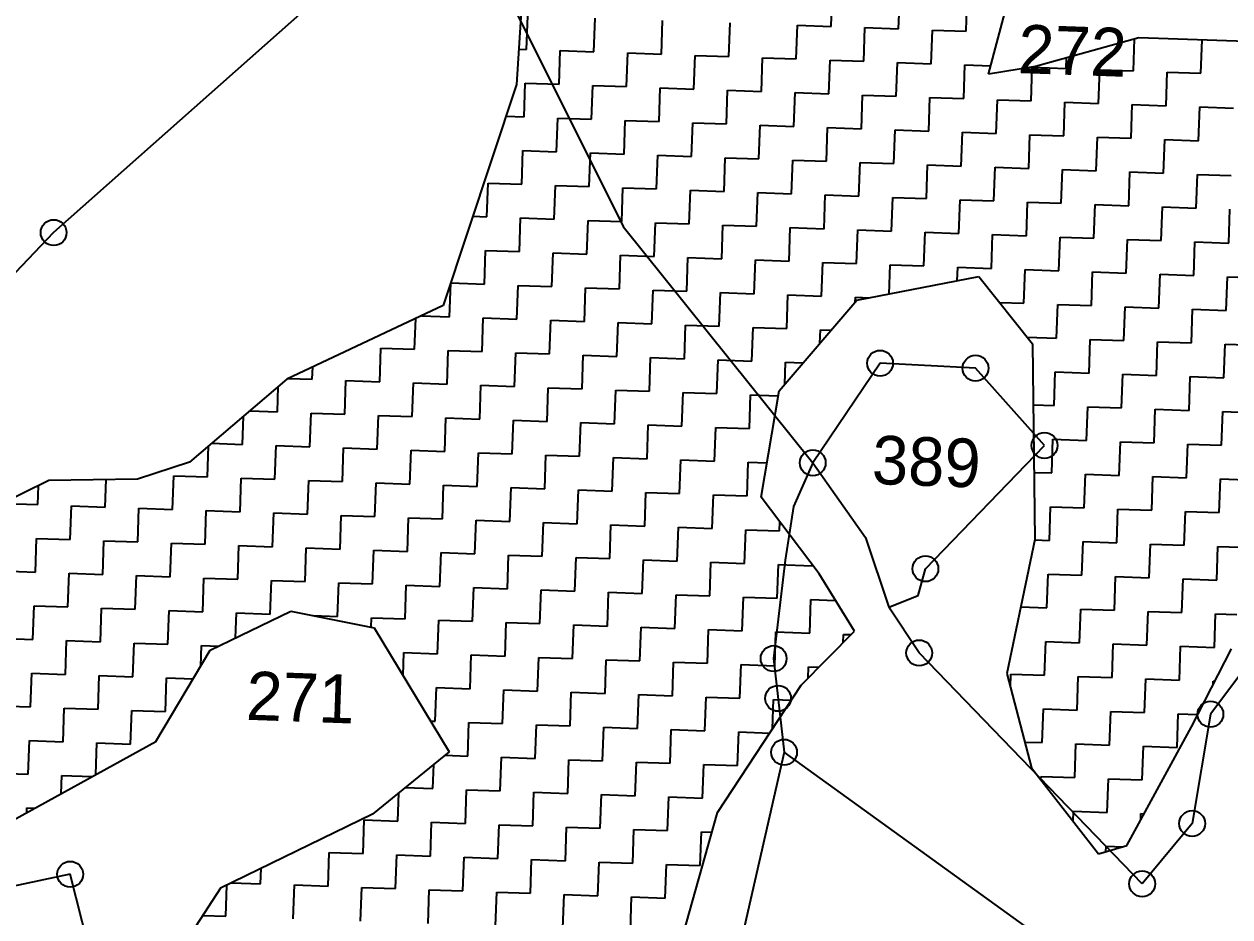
# Model space of a CAD drawing. Header units: metres. Extents: x 287345 to 291891, y 1993918 to 1999987.
# Drawn here: x 288896.2 to 289255.8, y 1998749.5 to 1999015.8 of the extents above; entities that cross this region are included whole.
import ezdxf
from ezdxf.enums import TextEntityAlignment as Align

# ---------------------------------------------------------------- set-up
doc = ezdxf.new("R2010")
doc.units = ezdxf.units.M
doc.header["$MEASUREMENT"] = 0
for name, color, linetype in [('POLY_HATCH', 12, 'Continuous'), ('POLY_PARCEL', 6, 'Continuous'), ('TEXT_PARCEL', 7, 'Continuous'), ('V_BOUND_LINE', 7, 'Continuous')]:
    doc.layers.add(name, color=color, linetype=linetype)
doc.styles.add('TEXT_MAP', font='')
doc.styles.get('TEXT_MAP').set_extended_font_data('Kruti Dev 050')

msp = doc.modelspace()

# ---------------------------------------------------------------- linework, layer by layer
for centre in [(288905.04, 1998953.57), (289151.45, 1998914.61), (289179.92, 1998913.13), (289200.5, 1998890.07), (289131.38, 1998884.92), (289164.97, 1998853.32), (289119.72, 1998826.53), (289163.13, 1998828.2), (289121.04, 1998814.66), (289249.95, 1998809.93), (289122.83, 1998798.58), (289244.52, 1998777.34), (288909.98, 1998762.19), (289229.62, 1998759.33)]:
    msp.add_circle(centre, 3.85)
at = {"layer": 'POLY_HATCH'}
for p, q in [((289045.98, 1999042.13), (289043.02, 1998997.76)), ((289183.76, 1999000.79), (289191.79, 1999031.08)), ((289228.64, 1999011.71), (289197.75, 1999003.08)), ((289260.58, 1999010.58), (289228.64, 1999011.71)), ((289197.75, 1999003.08), (289183.76, 1999000.79)), ((289043.02, 1998997.76), (289021.22, 1998931.83)), ((289144.54, 1998933.39), (289180.94, 1998940.44)), ((289180.94, 1998940.44), (289196.92, 1998920.42)), ((289021.22, 1998931.83), (288974.56, 1998909.86)), ((289121.34, 1998906.42), (289144.54, 1998933.39)), ((289196.92, 1998920.42), (289197.63, 1998862.03)), ((288974.56, 1998909.86), (288945.53, 1998885.08)), ((289116.04, 1998874.65), (289121.34, 1998906.42)), ((288945.53, 1998885.08), (288930.06, 1998880.07)), ((288930.06, 1998880.07), (288903.62, 1998879.62)), ((288903.62, 1998879.62), (288882.4, 1998869.25)), ((289133.31, 1998851.8), (289116.04, 1998874.65)), ((289197.63, 1998862.03), (289189.26, 1998822.03)), ((289143.83, 1998834.75), (289133.31, 1998851.8)), ((288951.75, 1998829.04), (288975.8, 1998840.7)), ((288975.8, 1998840.7), (289000.65, 1998835.65)), ((289000.65, 1998835.65), (289022.98, 1998798.73)), ((289127.96, 1998818.64), (289143.83, 1998834.75)), ((288935.49, 1998801.83), (288951.75, 1998829.04)), ((289244.32, 1998806.19), (289256.26, 1998829.39)), ((289189.26, 1998822.03), (289196.61, 1998793.98)), ((289102.98, 1998780.62), (289127.96, 1998818.64)), ((289224.99, 1998770.74), (289244.32, 1998806.19)), ((288878.77, 1998770.48), (288935.49, 1998801.83)), ((289022.98, 1998798.73), (289000.07, 1998780.09)), ((289196.61, 1998793.98), (289216.56, 1998768.26)), ((289000.07, 1998780.09), (288954.8, 1998758.07)), ((289087.08, 1998724.2), (289102.98, 1998780.62)), ((289216.56, 1998768.26), (289224.99, 1998770.74)), ((288954.8, 1998758.07), (288937.15, 1998730.9))]:
    msp.add_line(p, q, dxfattribs=at)
at = {"layer": 'POLY_HATCH', "linetype": 'Continuous'}
for p, q in [((289136.88, 1999015.08), (289137.24, 1999025.13)), ((289156.99, 1999014.37), (289157.31, 1999023.36)), ((289177.1, 1999013.66), (289177.35, 1999020.81)), ((289046.04, 1999008.23), (289046.39, 1999018.28)), ((289066.14, 1999007.52), (289066.5, 1999017.57)), ((289086.25, 1999006.8), (289086.61, 1999016.86)), ((289106.36, 1999006.09), (289106.72, 1999016.15)), ((289126.47, 1999005.38), (289126.83, 1999015.44)), ((289126.83, 1999015.44), (289136.88, 1999015.08)), ((289146.58, 1999004.67), (289146.94, 1999014.72)), ((289146.94, 1999014.72), (289156.99, 1999014.37)), ((289166.69, 1999003.96), (289167.04, 1999014.01)), ((289167.04, 1999014.01), (289177.1, 1999013.66)), ((289227.02, 1999001.82), (289227.35, 1999011.35)), ((289247.12, 1999001.11), (289247.48, 1999011.05)), ((289043.72, 1999008.31), (289046.04, 1999008.23)), ((289055.73, 1998997.82), (289056.09, 1999007.87)), ((289056.09, 1999007.87), (289066.14, 1999007.52)), ((289075.84, 1998997.11), (289076.2, 1999007.16)), ((289076.2, 1999007.16), (289086.25, 1999006.8)), ((289095.95, 1998996.39), (289096.31, 1999006.45)), ((289096.31, 1999006.45), (289106.36, 1999006.09)), ((289116.06, 1998995.68), (289116.42, 1999005.74)), ((289116.42, 1999005.74), (289126.47, 1999005.38)), ((289136.17, 1998994.97), (289136.53, 1999005.03)), ((289136.53, 1999005.03), (289146.58, 1999004.67)), ((289156.28, 1998994.26), (289156.63, 1999004.31)), ((289156.63, 1999004.31), (289166.69, 1999003.96)), ((289176.39, 1998993.55), (289176.74, 1999003.6)), ((289176.74, 1999003.6), (289184.43, 1999003.33)), ((289196.5, 1998992.84), (289196.85, 1999002.89)), ((289196.85, 1999002.89), (289206.91, 1999002.54)), ((289206.91, 1999002.54), (289207.02, 1999005.67)), ((289216.61, 1998992.12), (289216.96, 1999002.18)), ((289216.96, 1999002.18), (289227.02, 1999001.82)), ((289236.71, 1998991.41), (289237.07, 1999001.47)), ((289237.07, 1999001.47), (289247.12, 1999001.11)), ((289045.32, 1998988.12), (289045.68, 1998998.17)), ((289045.68, 1998998.17), (289055.73, 1998997.82)), ((289065.43, 1998987.41), (289065.79, 1998997.46)), ((289065.79, 1998997.46), (289075.84, 1998997.11)), ((289085.54, 1998986.7), (289085.9, 1998996.75)), ((289085.9, 1998996.75), (289095.95, 1998996.39)), ((289105.65, 1998985.98), (289106.01, 1998996.04)), ((289106.01, 1998996.04), (289116.06, 1998995.68)), ((289125.76, 1998985.27), (289126.12, 1998995.33)), ((289126.12, 1998995.33), (289136.17, 1998994.97)), ((289145.87, 1998984.56), (289146.22, 1998994.62)), ((289146.22, 1998994.62), (289156.28, 1998994.26)), ((289165.98, 1998983.85), (289166.33, 1998993.9)), ((289166.33, 1998993.9), (289176.39, 1998993.55)), ((289186.09, 1998983.14), (289186.44, 1998993.19)), ((289186.44, 1998993.19), (289196.5, 1998992.84)), ((289206.2, 1998982.43), (289206.55, 1998992.48)), ((289206.55, 1998992.48), (289216.61, 1998992.12)), ((289226.3, 1998981.71), (289226.66, 1998991.77)), ((289226.66, 1998991.77), (289236.71, 1998991.41)), ((289039.89, 1998988.31), (289045.32, 1998988.12)), ((289246.41, 1998981), (289246.77, 1998991.06)), ((289246.77, 1998991.06), (289256.82, 1998990.7)), ((289055.02, 1998977.71), (289055.38, 1998987.76)), ((289055.38, 1998987.76), (289065.43, 1998987.41)), ((289075.13, 1998977), (289075.49, 1998987.05)), ((289075.49, 1998987.05), (289085.54, 1998986.7)), ((289095.24, 1998976.29), (289095.6, 1998986.34)), ((289095.6, 1998986.34), (289105.65, 1998985.98)), ((289115.35, 1998975.57), (289115.7, 1998985.63)), ((289115.7, 1998985.63), (289125.76, 1998985.27)), ((289135.46, 1998974.86), (289135.81, 1998984.92)), ((289135.81, 1998984.92), (289145.87, 1998984.56)), ((289155.57, 1998974.15), (289155.92, 1998984.21)), ((289155.92, 1998984.21), (289165.98, 1998983.85)), ((289175.68, 1998973.44), (289176.03, 1998983.49)), ((289176.03, 1998983.49), (289186.09, 1998983.14)), ((289195.79, 1998972.73), (289196.14, 1998982.78)), ((289196.14, 1998982.78), (289206.2, 1998982.43)), ((289215.89, 1998972.02), (289216.25, 1998982.07)), ((289216.25, 1998982.07), (289226.3, 1998981.71)), ((289236, 1998971.3), (289236.36, 1998981.36)), ((289236.36, 1998981.36), (289246.41, 1998981)), ((289044.61, 1998968.01), (289044.97, 1998978.06)), ((289044.97, 1998978.06), (289055.02, 1998977.71)), ((289064.72, 1998967.3), (289065.08, 1998977.35)), ((289065.08, 1998977.35), (289075.13, 1998977)), ((289084.83, 1998966.59), (289085.19, 1998976.64)), ((289085.19, 1998976.64), (289095.24, 1998976.29)), ((289104.94, 1998965.87), (289105.29, 1998975.93)), ((289105.29, 1998975.93), (289115.35, 1998975.57)), ((289125.05, 1998965.16), (289125.4, 1998975.22)), ((289125.4, 1998975.22), (289135.46, 1998974.86)), ((289145.16, 1998964.45), (289145.51, 1998974.51)), ((289145.51, 1998974.51), (289155.57, 1998974.15)), ((289165.27, 1998963.74), (289165.62, 1998973.79)), ((289165.62, 1998973.79), (289175.68, 1998973.44)), ((289185.37, 1998963.03), (289185.73, 1998973.08)), ((289185.73, 1998973.08), (289195.79, 1998972.73)), ((289205.48, 1998962.32), (289205.84, 1998972.37)), ((289205.84, 1998972.37), (289215.89, 1998972.02)), ((289225.59, 1998961.61), (289225.95, 1998971.66)), ((289225.95, 1998971.66), (289236, 1998971.3)), ((289245.7, 1998960.89), (289246.06, 1998970.95)), ((289246.06, 1998970.95), (289256.11, 1998970.59)), ((289034.2, 1998958.31), (289034.56, 1998968.37)), ((289034.56, 1998968.37), (289044.61, 1998968.01)), ((289054.31, 1998957.6), (289054.67, 1998967.65)), ((289054.67, 1998967.65), (289064.72, 1998967.3)), ((289074.42, 1998956.89), (289074.78, 1998966.94)), ((289074.78, 1998966.94), (289084.83, 1998966.59)), ((289094.53, 1998956.18), (289094.88, 1998966.23)), ((289094.88, 1998966.23), (289104.94, 1998965.87)), ((289114.64, 1998955.46), (289114.99, 1998965.52)), ((289114.99, 1998965.52), (289125.05, 1998965.16)), ((289134.75, 1998954.75), (289135.1, 1998964.81)), ((289135.1, 1998964.81), (289145.16, 1998964.45)), ((289154.86, 1998954.04), (289155.21, 1998964.1)), ((289155.21, 1998964.1), (289165.27, 1998963.74)), ((289174.96, 1998953.33), (289175.32, 1998963.38)), ((289175.32, 1998963.38), (289185.37, 1998963.03)), ((289195.07, 1998952.62), (289195.43, 1998962.67)), ((289195.43, 1998962.67), (289205.48, 1998962.32)), ((289215.18, 1998951.91), (289215.54, 1998961.96)), ((289215.54, 1998961.96), (289225.59, 1998961.61)), ((289235.29, 1998951.2), (289235.65, 1998961.25)), ((289235.65, 1998961.25), (289245.7, 1998960.89)), ((289255.4, 1998950.48), (289255.76, 1998960.54)), ((289030.02, 1998958.46), (289034.2, 1998958.31)), ((289043.9, 1998947.9), (289044.26, 1998957.96)), ((289044.26, 1998957.96), (289054.31, 1998957.6)), ((289064.01, 1998947.19), (289064.37, 1998957.24)), ((289064.37, 1998957.24), (289074.42, 1998956.89)), ((289084.12, 1998946.48), (289084.47, 1998956.53)), ((289084.47, 1998956.53), (289094.53, 1998956.18)), ((289104.23, 1998945.77), (289104.58, 1998955.82)), ((289104.58, 1998955.82), (289114.64, 1998955.46)), ((289124.34, 1998945.05), (289124.69, 1998955.11)), ((289124.69, 1998955.11), (289134.75, 1998954.75)), ((289144.45, 1998944.34), (289144.8, 1998954.4)), ((289144.8, 1998954.4), (289154.86, 1998954.04)), ((289164.55, 1998943.63), (289164.91, 1998953.69)), ((289164.91, 1998953.69), (289174.96, 1998953.33)), ((289184.66, 1998942.92), (289185.02, 1998952.97)), ((289185.02, 1998952.97), (289195.07, 1998952.62)), ((289204.77, 1998942.21), (289205.13, 1998952.26)), ((289205.13, 1998952.26), (289215.18, 1998951.91)), ((289224.88, 1998941.5), (289225.24, 1998951.55)), ((289225.24, 1998951.55), (289235.29, 1998951.2)), ((289244.99, 1998940.78), (289245.35, 1998950.84)), ((289245.35, 1998950.84), (289255.4, 1998950.48)), ((289033.49, 1998938.2), (289033.85, 1998948.26)), ((289033.85, 1998948.26), (289043.9, 1998947.9)), ((289053.6, 1998937.49), (289053.95, 1998947.54)), ((289053.95, 1998947.54), (289064.01, 1998947.19)), ((289073.71, 1998936.78), (289074.06, 1998946.83)), ((289074.06, 1998946.83), (289084.12, 1998946.48)), ((289093.82, 1998936.07), (289094.17, 1998946.12)), ((289094.17, 1998946.12), (289104.23, 1998945.77)), ((289113.93, 1998935.36), (289114.28, 1998945.41)), ((289114.28, 1998945.41), (289124.34, 1998945.05)), ((289134.03, 1998934.64), (289134.39, 1998944.7)), ((289134.39, 1998944.7), (289144.45, 1998944.34)), ((289154.19, 1998935.26), (289154.5, 1998943.99)), ((289154.5, 1998943.99), (289164.55, 1998943.63)), ((289174.46, 1998939.19), (289174.61, 1998943.28)), ((289174.61, 1998943.28), (289184.66, 1998942.92)), ((289194.36, 1998932.51), (289194.72, 1998942.56)), ((289194.72, 1998942.56), (289204.77, 1998942.21)), ((289214.47, 1998931.8), (289214.83, 1998941.85)), ((289214.83, 1998941.85), (289224.88, 1998941.5)), ((289234.58, 1998931.09), (289234.94, 1998941.14)), ((289234.94, 1998941.14), (289244.99, 1998940.78)), ((289023.08, 1998928.5), (289023.44, 1998938.54)), ((289023.44, 1998938.56), (289033.49, 1998938.2)), ((289043.19, 1998927.79), (289043.54, 1998937.85)), ((289043.54, 1998937.85), (289053.6, 1998937.49)), ((289254.69, 1998930.37), (289255.04, 1998940.43)), ((289255.04, 1998940.43), (289265.1, 1998940.07)), ((289063.3, 1998927.08), (289063.65, 1998937.13)), ((289063.65, 1998937.13), (289073.71, 1998936.78)), ((289083.41, 1998926.37), (289083.76, 1998936.42)), ((289083.76, 1998936.42), (289093.82, 1998936.07)), ((289103.52, 1998925.66), (289103.87, 1998935.71)), ((289103.87, 1998935.71), (289113.93, 1998935.36)), ((289123.62, 1998924.95), (289123.98, 1998935)), ((289123.98, 1998935), (289134.03, 1998934.64)), ((289144.04, 1998932.81), (289144.09, 1998934.29)), ((289144.09, 1998934.29), (289148.39, 1998934.14)), ((289187.06, 1998932.77), (289194.36, 1998932.51)), ((289204.06, 1998922.1), (289204.42, 1998932.15)), ((289204.42, 1998932.15), (289214.47, 1998931.8)), ((289224.17, 1998921.39), (289224.53, 1998931.44)), ((289224.53, 1998931.44), (289234.58, 1998931.09)), ((289244.28, 1998920.68), (289244.63, 1998930.73)), ((289244.63, 1998930.73), (289254.69, 1998930.37)), ((289012.67, 1998918.8), (289012.99, 1998927.96)), ((289014.77, 1998928.8), (289023.08, 1998928.5)), ((289032.78, 1998918.09), (289033.13, 1998928.15)), ((289033.13, 1998928.15), (289043.19, 1998927.79)), ((289052.89, 1998917.38), (289053.24, 1998927.44)), ((289053.24, 1998927.44), (289063.3, 1998927.08)), ((289073, 1998916.67), (289073.35, 1998926.72)), ((289073.35, 1998926.72), (289083.41, 1998926.37)), ((289093.11, 1998915.96), (289093.46, 1998926.01)), ((289093.46, 1998926.01), (289103.52, 1998925.66)), ((289113.21, 1998915.25), (289113.57, 1998925.3)), ((289113.57, 1998925.3), (289123.62, 1998924.95)), ((289133.54, 1998920.6), (289133.68, 1998924.59)), ((289133.68, 1998924.59), (289136.87, 1998924.48)), ((289195.33, 1998922.41), (289204.06, 1998922.1)), ((289213.76, 1998911.69), (289214.12, 1998921.74)), ((289214.12, 1998921.74), (289224.17, 1998921.39)), ((289233.87, 1998910.98), (289234.22, 1998921.03)), ((289234.22, 1998921.03), (289244.28, 1998920.68)), ((289253.98, 1998910.27), (289254.33, 1998920.32)), ((289254.33, 1998920.32), (289264.39, 1998919.96)), ((289002.26, 1998909.11), (289002.62, 1998919.16)), ((289002.62, 1998919.16), (289012.67, 1998918.8)), ((289022.37, 1998908.39), (289022.72, 1998918.45)), ((289022.72, 1998918.45), (289032.78, 1998918.09)), ((289042.48, 1998907.68), (289042.83, 1998917.74)), ((289042.83, 1998917.74), (289052.89, 1998917.38)), ((289062.59, 1998906.97), (289062.94, 1998917.03)), ((289062.94, 1998917.03), (289073, 1998916.67)), ((289082.7, 1998906.26), (289083.05, 1998916.31)), ((289083.05, 1998916.31), (289093.11, 1998915.96)), ((288982.15, 1998909.82), (288982.28, 1998913.5)), ((289102.8, 1998905.55), (289103.16, 1998915.6)), ((289103.16, 1998915.6), (289113.21, 1998915.25)), ((289123.04, 1998908.4), (289123.27, 1998914.89)), ((289123.27, 1998914.89), (289128.47, 1998914.71)), ((288975, 1998910.07), (288982.15, 1998909.82)), ((288991.85, 1998899.41), (288992.2, 1998909.46)), ((288992.2, 1998909.46), (289002.26, 1998909.11)), ((289203.35, 1998901.99), (289203.7, 1998912.04)), ((289203.7, 1998912.04), (289213.76, 1998911.69)), ((289223.46, 1998901.28), (289223.81, 1998911.33)), ((289223.81, 1998911.33), (289233.87, 1998910.98)), ((289243.57, 1998900.57), (289243.92, 1998910.62)), ((289243.92, 1998910.62), (289253.98, 1998910.27)), ((288971.74, 1998900.12), (288972.01, 1998907.69)), ((289011.96, 1998898.7), (289012.31, 1998908.75)), ((289012.31, 1998908.75), (289022.37, 1998908.39)), ((289032.07, 1998897.98), (289032.42, 1998908.04)), ((289032.42, 1998908.04), (289042.48, 1998907.68)), ((289052.18, 1998897.27), (289052.53, 1998907.33)), ((289052.53, 1998907.33), (289062.59, 1998906.97)), ((289072.28, 1998896.56), (289072.64, 1998906.62)), ((289072.64, 1998906.62), (289082.7, 1998906.26)), ((289092.39, 1998895.85), (289092.75, 1998905.9)), ((289092.75, 1998905.9), (289102.8, 1998905.55)), ((289112.5, 1998895.14), (289112.86, 1998905.19)), ((289112.86, 1998905.19), (289121.08, 1998904.9)), ((289197.14, 1998902.21), (289203.35, 1998901.99)), ((289213.05, 1998891.58), (289213.4, 1998901.63)), ((289213.4, 1998901.63), (289223.46, 1998901.28)), ((288961.33, 1998890.42), (288961.63, 1998898.82)), ((288963.49, 1998900.41), (288971.74, 1998900.12)), ((288981.44, 1998889.71), (288981.79, 1998899.76)), ((288981.79, 1998899.76), (288991.85, 1998899.41)), ((289001.55, 1998889), (289001.9, 1998899.05)), ((289001.9, 1998899.05), (289011.96, 1998898.7)), ((289021.66, 1998888.29), (289022.01, 1998898.34)), ((289022.01, 1998898.34), (289032.07, 1998897.98)), ((289233.16, 1998890.87), (289233.51, 1998900.92)), ((289233.51, 1998900.92), (289243.57, 1998900.57)), ((289253.27, 1998890.16), (289253.62, 1998900.21)), ((289253.62, 1998900.21), (289263.68, 1998899.86)), ((289041.77, 1998887.57), (289042.12, 1998897.63)), ((289042.12, 1998897.63), (289052.18, 1998897.27)), ((289061.87, 1998886.86), (289062.23, 1998896.92)), ((289062.23, 1998896.92), (289072.28, 1998896.56)), ((289081.98, 1998886.15), (289082.34, 1998896.21)), ((289082.34, 1998896.21), (289092.39, 1998895.85)), ((289102.09, 1998885.44), (289102.45, 1998895.49)), ((289102.45, 1998895.49), (289112.5, 1998895.14)), ((289202.64, 1998881.88), (289202.99, 1998891.94)), ((289202.99, 1998891.94), (289213.05, 1998891.58)), ((289222.75, 1998881.17), (289223.1, 1998891.22)), ((289223.1, 1998891.22), (289233.16, 1998890.87)), ((288950.92, 1998880.72), (288951.25, 1998889.96)), ((288952.16, 1998890.74), (288961.33, 1998890.42)), ((288971.03, 1998880.01), (288971.38, 1998890.06)), ((288971.38, 1998890.06), (288981.44, 1998889.71)), ((288991.14, 1998879.3), (288991.49, 1998889.35)), ((288991.49, 1998889.35), (289001.55, 1998889)), ((289011.25, 1998878.59), (289011.6, 1998888.64)), ((289011.6, 1998888.64), (289021.66, 1998888.29)), ((289031.36, 1998877.88), (289031.71, 1998887.93)), ((289031.71, 1998887.93), (289041.77, 1998887.57)), ((289051.46, 1998877.16), (289051.82, 1998887.22)), ((289051.82, 1998887.22), (289061.87, 1998886.86)), ((289242.86, 1998880.46), (289243.21, 1998890.51)), ((289243.21, 1998890.51), (289253.27, 1998890.16)), ((289071.57, 1998876.45), (289071.93, 1998886.51)), ((289071.93, 1998886.51), (289081.98, 1998886.15)), ((289091.68, 1998875.74), (289092.04, 1998885.79)), ((289092.04, 1998885.79), (289102.09, 1998885.44)), ((289111.79, 1998875.03), (289112.15, 1998885.08)), ((289112.15, 1998885.08), (289117.75, 1998884.89)), ((288940.51, 1998871.02), (288940.86, 1998881.08)), ((288940.86, 1998881.08), (288950.92, 1998880.72)), ((288960.62, 1998870.31), (288960.97, 1998880.37)), ((288960.97, 1998880.37), (288971.03, 1998880.01)), ((289197.39, 1998882.07), (289202.64, 1998881.88)), ((289212.34, 1998871.47), (289212.69, 1998881.53)), ((289212.69, 1998881.53), (289222.75, 1998881.17)), ((289232.45, 1998870.76), (289232.8, 1998880.81)), ((289232.8, 1998880.81), (289242.86, 1998880.46)), ((289252.55, 1998870.05), (289252.91, 1998880.1)), ((289252.91, 1998880.1), (289262.96, 1998879.75)), ((288900.29, 1998872.45), (288900.49, 1998878.09)), ((288920.4, 1998871.73), (288920.69, 1998879.91)), ((288980.73, 1998869.6), (288981.08, 1998879.65)), ((288981.08, 1998879.65), (288991.14, 1998879.3)), ((289000.84, 1998868.89), (289001.19, 1998878.94)), ((289001.19, 1998878.94), (289011.25, 1998878.59)), ((289020.95, 1998868.18), (289021.3, 1998878.23)), ((289021.3, 1998878.23), (289031.36, 1998877.88)), ((289041.05, 1998867.46), (289041.41, 1998877.52)), ((289041.41, 1998877.52), (289051.46, 1998877.16)), ((289061.16, 1998866.75), (289061.52, 1998876.81)), ((289061.52, 1998876.81), (289071.57, 1998876.45)), ((289081.27, 1998866.04), (289081.63, 1998876.1)), ((289081.63, 1998876.1), (289091.68, 1998875.74)), ((289101.38, 1998865.33), (289101.74, 1998875.38)), ((289101.74, 1998875.38), (289111.79, 1998875.03)), ((288890.24, 1998872.8), (288900.29, 1998872.45)), ((288909.99, 1998862.04), (288910.35, 1998872.09)), ((288910.35, 1998872.09), (288920.4, 1998871.73)), ((288930.1, 1998861.32), (288930.45, 1998871.38)), ((288930.45, 1998871.38), (288940.51, 1998871.02)), ((288950.21, 1998860.61), (288950.56, 1998870.67)), ((288950.56, 1998870.67), (288960.62, 1998870.31)), ((288970.32, 1998859.9), (288970.67, 1998869.96)), ((288970.67, 1998869.96), (288980.73, 1998869.6)), ((288990.43, 1998859.19), (288990.78, 1998869.24)), ((288990.78, 1998869.24), (289000.84, 1998868.89)), ((289201.93, 1998861.77), (289202.28, 1998871.83)), ((289202.28, 1998871.83), (289212.34, 1998871.47)), ((289222.03, 1998861.06), (289222.39, 1998871.12)), ((289222.39, 1998871.12), (289232.45, 1998870.76)), ((289242.14, 1998860.35), (289242.5, 1998870.4)), ((289242.5, 1998870.4), (289252.55, 1998870.05)), ((289010.53, 1998858.48), (289010.89, 1998868.53)), ((289010.89, 1998868.53), (289020.95, 1998868.18)), ((289030.64, 1998857.77), (289031, 1998867.82)), ((289031, 1998867.82), (289041.05, 1998867.46)), ((289050.75, 1998857.05), (289051.11, 1998867.11)), ((289051.11, 1998867.11), (289061.16, 1998866.75)), ((289070.86, 1998856.34), (289071.22, 1998866.4)), ((289071.22, 1998866.4), (289081.27, 1998866.04)), ((289090.97, 1998855.63), (289091.33, 1998865.69)), ((289091.33, 1998865.69), (289101.38, 1998865.33)), ((289121.49, 1998864.62), (289121.59, 1998867.31)), ((288899.58, 1998852.34), (288899.94, 1998862.39)), ((288899.94, 1998862.39), (288909.99, 1998862.04)), ((289111.08, 1998854.92), (289111.44, 1998864.97)), ((289111.44, 1998864.97), (289121.49, 1998864.62)), ((288919.69, 1998851.63), (288920.04, 1998861.68)), ((288920.04, 1998861.68), (288930.1, 1998861.32)), ((288939.8, 1998850.91), (288940.15, 1998860.97)), ((288940.15, 1998860.97), (288950.21, 1998860.61)), ((288959.91, 1998850.2), (288960.26, 1998860.26)), ((288960.26, 1998860.26), (288970.32, 1998859.9)), ((288980.02, 1998849.49), (288980.37, 1998859.55)), ((288980.37, 1998859.55), (288990.43, 1998859.19)), ((289000.12, 1998848.78), (289000.48, 1998858.83)), ((289000.48, 1998858.83), (289010.53, 1998858.48)), ((289197.61, 1998861.92), (289201.93, 1998861.77)), ((289211.62, 1998851.36), (289211.98, 1998861.42)), ((289211.98, 1998861.42), (289222.03, 1998861.06)), ((289231.73, 1998850.65), (289232.09, 1998860.7)), ((289232.09, 1998860.7), (289242.14, 1998860.35)), ((289251.84, 1998849.94), (289252.2, 1998859.99)), ((289252.2, 1998859.99), (289262.25, 1998859.64)), ((289020.23, 1998848.07), (289020.59, 1998858.12)), ((289020.59, 1998858.12), (289030.64, 1998857.77)), ((289040.34, 1998847.36), (289040.7, 1998857.41)), ((289040.7, 1998857.41), (289050.75, 1998857.05)), ((289060.45, 1998846.64), (289060.81, 1998856.7)), ((289060.81, 1998856.7), (289070.86, 1998856.34)), ((289080.56, 1998845.93), (289080.92, 1998855.99)), ((289080.92, 1998855.99), (289090.97, 1998855.63)), ((289100.67, 1998845.22), (289101.03, 1998855.28)), ((289101.03, 1998855.28), (289111.08, 1998854.92)), ((288889.53, 1998852.69), (288899.58, 1998852.34)), ((288909.28, 1998841.93), (288909.63, 1998851.98)), ((288909.63, 1998851.98), (288919.69, 1998851.63)), ((288929.39, 1998841.22), (288929.74, 1998851.27)), ((288929.74, 1998851.27), (288939.8, 1998850.91)), ((289120.78, 1998844.51), (289121.13, 1998854.56)), ((289121.13, 1998854.56), (289131.19, 1998854.21)), ((289131.19, 1998854.21), (289131.2, 1998854.59)), ((289201.21, 1998841.66), (289201.57, 1998851.72)), ((289201.57, 1998851.72), (289211.62, 1998851.36)), ((288949.5, 1998840.5), (288949.85, 1998850.56)), ((288949.85, 1998850.56), (288959.91, 1998850.2)), ((288969.61, 1998839.79), (288969.96, 1998849.85)), ((288969.96, 1998849.85), (288980.02, 1998849.49)), ((288989.71, 1998839.08), (288990.07, 1998849.13)), ((288990.07, 1998849.13), (289000.12, 1998848.78)), ((289009.82, 1998838.37), (289010.18, 1998848.42)), ((289010.18, 1998848.42), (289020.23, 1998848.07)), ((289029.93, 1998837.66), (289030.29, 1998847.71)), ((289030.29, 1998847.71), (289040.34, 1998847.36)), ((289221.32, 1998840.95), (289221.68, 1998851.01)), ((289221.68, 1998851.01), (289231.73, 1998850.65)), ((289241.43, 1998840.24), (289241.79, 1998850.29)), ((289241.79, 1998850.29), (289251.84, 1998849.94)), ((289050.04, 1998836.95), (289050.4, 1998847)), ((289050.4, 1998847), (289060.45, 1998846.64)), ((289070.15, 1998836.23), (289070.51, 1998846.29)), ((289070.51, 1998846.29), (289080.56, 1998845.93)), ((289090.26, 1998835.52), (289090.61, 1998845.58)), ((289090.61, 1998845.58), (289100.67, 1998845.22)), ((289110.37, 1998834.81), (289110.72, 1998844.87)), ((289110.72, 1998844.87), (289120.78, 1998844.51)), ((289130.48, 1998834.1), (289130.83, 1998844.15)), ((289130.83, 1998844.15), (289138.19, 1998843.89)), ((288898.87, 1998832.23), (288899.22, 1998842.28)), ((288899.22, 1998842.28), (288909.28, 1998841.93)), ((288918.98, 1998831.52), (288919.33, 1998841.57)), ((288919.33, 1998841.57), (288929.39, 1998841.22)), ((288939.09, 1998830.8), (288939.44, 1998840.86)), ((288939.44, 1998840.86), (288949.5, 1998840.5)), ((289193.43, 1998841.94), (289201.21, 1998841.66)), ((289210.91, 1998831.25), (289211.27, 1998841.31)), ((289211.27, 1998841.31), (289221.32, 1998840.95)), ((289231.02, 1998830.54), (289231.38, 1998840.6)), ((289231.38, 1998840.6), (289241.43, 1998840.24)), ((288959.29, 1998832.7), (288959.55, 1998840.15)), ((288959.55, 1998840.15), (288969.61, 1998839.79)), ((288982.52, 1998839.33), (288989.71, 1998839.08)), ((288999.67, 1998835.85), (288999.77, 1998838.72)), ((288999.77, 1998838.72), (289009.82, 1998838.37)), ((289019.52, 1998827.96), (289019.88, 1998838.01)), ((289019.88, 1998838.01), (289029.93, 1998837.66)), ((289039.63, 1998827.25), (289039.99, 1998837.3)), ((289039.99, 1998837.3), (289050.04, 1998836.95)), ((289251.13, 1998829.83), (289251.49, 1998839.88)), ((289251.49, 1998839.88), (289257.78, 1998839.66)), ((289059.74, 1998826.54), (289060.1, 1998836.59)), ((289060.1, 1998836.59), (289070.15, 1998836.23)), ((289079.85, 1998825.82), (289080.2, 1998835.88)), ((289080.2, 1998835.88), (289090.26, 1998835.52)), ((289099.96, 1998825.11), (289100.31, 1998835.17)), ((289100.31, 1998835.17), (289110.37, 1998834.81)), ((289120.07, 1998824.4), (289120.42, 1998834.46)), ((289120.42, 1998834.46), (289130.48, 1998834.1)), ((289140.45, 1998831.32), (289140.53, 1998833.74)), ((289140.53, 1998833.74), (289142.76, 1998833.66)), ((288888.81, 1998832.58), (288898.87, 1998832.23)), ((288908.57, 1998821.82), (288908.92, 1998831.87)), ((288908.92, 1998831.87), (288918.98, 1998831.52)), ((288928.68, 1998821.11), (288929.03, 1998831.16)), ((288929.03, 1998831.16), (288939.09, 1998830.8)), ((288948.92, 1998824.31), (288949.14, 1998830.45)), ((288949.14, 1998830.45), (288954.27, 1998830.27)), ((289200.5, 1998821.55), (289200.86, 1998831.61)), ((289200.86, 1998831.61), (289210.91, 1998831.25)), ((289220.61, 1998820.84), (289220.97, 1998830.9)), ((289220.97, 1998830.9), (289231.02, 1998830.54)), ((289240.72, 1998820.13), (289241.08, 1998830.19)), ((289241.08, 1998830.19), (289251.13, 1998829.83)), ((289009.23, 1998821.47), (289009.47, 1998828.31)), ((289009.47, 1998828.31), (289019.52, 1998827.96)), ((289029.22, 1998817.55), (289029.58, 1998827.6)), ((289029.58, 1998827.6), (289039.63, 1998827.25)), ((289049.33, 1998816.84), (289049.69, 1998826.89)), ((289049.69, 1998826.89), (289059.74, 1998826.54)), ((289069.44, 1998816.12), (289069.79, 1998826.18)), ((289069.79, 1998826.18), (289079.85, 1998825.82)), ((289089.55, 1998815.41), (289089.9, 1998825.47)), ((289089.9, 1998825.47), (289099.96, 1998825.11)), ((289109.66, 1998814.7), (289110.01, 1998824.76)), ((289110.01, 1998824.76), (289120.07, 1998824.4)), ((289130, 1998820.71), (289130.12, 1998824.04)), ((289130.12, 1998824.04), (289133.18, 1998823.94)), ((288898.16, 1998812.12), (288898.51, 1998822.17)), ((288898.51, 1998822.17), (288908.57, 1998821.82)), ((288918.27, 1998811.41), (288918.62, 1998821.46)), ((288918.62, 1998821.46), (288928.68, 1998821.11)), ((288938.37, 1998810.7), (288938.73, 1998820.75)), ((288938.73, 1998820.75), (288946.63, 1998820.47)), ((289190.31, 1998818.03), (289190.45, 1998821.91)), ((289190.45, 1998821.91), (289200.5, 1998821.55)), ((289210.2, 1998811.14), (289210.56, 1998821.2)), ((289210.56, 1998821.2), (289220.61, 1998820.84)), ((289230.31, 1998810.43), (289230.67, 1998820.49)), ((289230.67, 1998820.49), (289240.72, 1998820.13)), ((289250.74, 1998818.65), (289250.78, 1998819.78)), ((289250.78, 1998819.78), (289251.31, 1998819.76)), ((289018.81, 1998807.85), (289019.17, 1998817.9)), ((289019.17, 1998817.9), (289029.22, 1998817.55)), ((289038.92, 1998807.14), (289039.28, 1998817.19)), ((289039.28, 1998817.19), (289049.33, 1998816.84)), ((289059.03, 1998806.43), (289059.38, 1998816.48)), ((289059.38, 1998816.48), (289069.44, 1998816.12)), ((289079.14, 1998805.71), (289079.49, 1998815.77)), ((289079.49, 1998815.77), (289089.55, 1998815.41)), ((288888.1, 1998812.47), (288898.16, 1998812.12)), ((288907.86, 1998801.71), (288908.21, 1998811.76)), ((288908.21, 1998811.76), (288918.27, 1998811.41)), ((289099.25, 1998805), (289099.6, 1998815.06)), ((289099.6, 1998815.06), (289109.66, 1998814.7)), ((289119.4, 1998805.61), (289119.71, 1998814.35)), ((289119.71, 1998814.35), (289125.02, 1998814.16)), ((288927.96, 1998801), (288928.32, 1998811.05)), ((288928.32, 1998811.05), (288938.37, 1998810.7)), ((289199.79, 1998801.45), (289200.15, 1998811.5)), ((289200.15, 1998811.5), (289210.2, 1998811.14)), ((289219.9, 1998800.73), (289220.26, 1998810.79)), ((289220.26, 1998810.79), (289230.31, 1998810.43)), ((289240.01, 1998800.02), (289240.36, 1998810.08)), ((289240.36, 1998810.08), (289246.22, 1998809.87)), ((289017.43, 1998807.9), (289018.81, 1998807.85)), ((289028.51, 1998797.44), (289028.86, 1998807.49)), ((289028.86, 1998807.49), (289038.92, 1998807.14)), ((289048.62, 1998796.73), (289048.97, 1998806.78)), ((289048.97, 1998806.78), (289059.03, 1998806.43)), ((289068.73, 1998796.02), (289069.08, 1998806.07)), ((289069.08, 1998806.07), (289079.14, 1998805.71)), ((289088.84, 1998795.3), (289089.19, 1998805.36)), ((289089.19, 1998805.36), (289099.25, 1998805)), ((289108.94, 1998794.59), (289109.3, 1998804.65)), ((289109.3, 1998804.65), (289118.56, 1998804.32)), ((288897.44, 1998792.01), (288897.8, 1998802.06)), ((288897.8, 1998802.06), (288907.86, 1998801.71)), ((288917.58, 1998791.93), (288917.91, 1998801.35)), ((288917.91, 1998801.35), (288927.96, 1998801)), ((289194.61, 1998801.63), (289199.79, 1998801.45)), ((289209.49, 1998791.03), (289209.85, 1998801.09)), ((289209.85, 1998801.09), (289219.9, 1998800.73)), ((289021.69, 1998797.68), (289028.51, 1998797.44)), ((289229.6, 1998790.32), (289229.95, 1998800.38)), ((289229.95, 1998800.38), (289240.01, 1998800.02)), ((289018.1, 1998787.74), (289018.35, 1998794.97)), ((289038.21, 1998787.03), (289038.56, 1998797.08)), ((289038.56, 1998797.08), (289048.62, 1998796.73)), ((289058.32, 1998786.32), (289058.67, 1998796.37)), ((289058.67, 1998796.37), (289068.73, 1998796.02)), ((289078.43, 1998785.61), (289078.78, 1998795.66)), ((289078.78, 1998795.66), (289088.84, 1998795.3)), ((289098.53, 1998784.89), (289098.89, 1998794.95)), ((289098.89, 1998794.95), (289108.94, 1998794.59)), ((288887.39, 1998792.37), (288897.44, 1998792.01)), ((288907.31, 1998786.25), (288907.5, 1998791.65)), ((288907.5, 1998791.65), (288916.5, 1998791.34)), ((289199.4, 1998790.38), (289199.44, 1998791.39)), ((289199.44, 1998791.39), (289209.49, 1998791.03)), ((289219.19, 1998780.62), (289219.54, 1998790.68)), ((289219.54, 1998790.68), (289229.6, 1998790.32)), ((289007.69, 1998778.04), (289007.99, 1998786.53)), ((289009.83, 1998788.03), (289018.1, 1998787.74)), ((289027.8, 1998777.33), (289028.15, 1998787.38)), ((289028.15, 1998787.38), (289038.21, 1998787.03)), ((289047.91, 1998776.62), (289048.26, 1998786.67)), ((289048.26, 1998786.67), (289058.32, 1998786.32)), ((289068.02, 1998775.91), (289068.37, 1998785.96)), ((289068.37, 1998785.96), (289078.43, 1998785.61)), ((289088.12, 1998775.2), (289088.48, 1998785.25)), ((289088.48, 1998785.25), (289098.53, 1998784.89)), ((288897.04, 1998780.58), (288897.09, 1998781.96)), ((288897.09, 1998781.96), (288899.38, 1998781.87)), ((289209.03, 1998777.97), (289209.13, 1998780.98)), ((289209.13, 1998780.98), (289219.19, 1998780.62)), ((289229.18, 1998778.42), (289229.24, 1998780.27)), ((289229.24, 1998780.27), (289230.17, 1998780.24)), ((288997.28, 1998768.34), (288997.63, 1998778.4)), ((288997.63, 1998778.4), (289007.69, 1998778.04)), ((289017.39, 1998767.63), (289017.74, 1998777.69)), ((289017.74, 1998777.69), (289027.8, 1998777.33)), ((289037.5, 1998766.92), (289037.85, 1998776.97)), ((289037.85, 1998776.97), (289047.91, 1998776.62)), ((289057.61, 1998766.21), (289057.96, 1998776.26)), ((289057.96, 1998776.26), (289068.02, 1998775.91)), ((289077.71, 1998765.5), (289078.07, 1998775.55)), ((289078.07, 1998775.55), (289088.12, 1998775.2)), ((289097.82, 1998764.79), (289098.18, 1998774.84)), ((289098.18, 1998774.84), (289101.32, 1998774.73)), ((288986.87, 1998758.64), (288987.22, 1998768.7)), ((288987.22, 1998768.7), (288997.28, 1998768.34)), ((289218.77, 1998768.91), (289218.83, 1998770.57)), ((289218.83, 1998770.57), (289223.82, 1998770.39)), ((289006.98, 1998757.93), (289007.33, 1998767.99)), ((289007.33, 1998767.99), (289017.39, 1998767.63)), ((289027.09, 1998757.22), (289027.44, 1998767.28)), ((289027.44, 1998767.28), (289037.5, 1998766.92)), ((289047.19, 1998756.51), (289047.55, 1998766.56)), ((289047.55, 1998766.56), (289057.61, 1998766.21)), ((289067.3, 1998755.8), (289067.66, 1998765.85)), ((289067.66, 1998765.85), (289077.71, 1998765.5)), ((289087.41, 1998755.09), (289087.77, 1998765.14)), ((289087.77, 1998765.14), (289097.82, 1998764.79)), ((288966.76, 1998759.36), (288966.92, 1998763.96)), ((288956.35, 1998749.66), (288956.68, 1998758.98)), ((288958.08, 1998759.66), (288966.76, 1998759.36)), ((288976.46, 1998748.95), (288976.81, 1998759)), ((288976.81, 1998759), (288986.87, 1998758.64)), ((288996.57, 1998748.23), (288996.92, 1998758.29)), ((288996.92, 1998758.29), (289006.98, 1998757.93)), ((289016.68, 1998747.52), (289017.03, 1998757.58)), ((289017.03, 1998757.58), (289027.09, 1998757.22)), ((289036.78, 1998746.81), (289037.14, 1998756.87)), ((289037.14, 1998756.87), (289047.19, 1998756.51)), ((289056.89, 1998746.1), (289057.25, 1998756.15)), ((289057.25, 1998756.15), (289067.3, 1998755.8)), ((289077, 1998745.39), (289077.36, 1998755.44)), ((289077.36, 1998755.44), (289087.41, 1998755.09)), ((288949.5, 1998749.9), (288956.35, 1998749.66))]:
    msp.add_line(p, q, dxfattribs=at)
at = {"layer": 'POLY_PARCEL'}
for p, q in [((289023.33, 1999058.57), (289074.84, 1998955.45)), ((289074.84, 1998955.45), (289131.38, 1998884.92)), ((289151.45, 1998914.61), (289131.38, 1998884.92)), ((289179.92, 1998913.13), (289151.45, 1998914.61)), ((289200.5, 1998890.07), (289179.92, 1998913.13)), ((289164.97, 1998853.32), (289200.5, 1998890.07)), ((289131.38, 1998884.92), (289125.61, 1998871.93)), ((289131.38, 1998884.92), (289147.15, 1998862.61)), ((289125.61, 1998871.93), (289123.14, 1998855.86)), ((289147.15, 1998862.61), (289154.1, 1998841.83)), ((289123.14, 1998855.86), (289119.72, 1998826.53)), ((289162.78, 1998845.32), (289164.97, 1998853.32)), ((289154.1, 1998841.83), (289162.78, 1998845.32)), ((289163.13, 1998828.2), (289154.1, 1998841.83)), ((289119.72, 1998826.53), (289122.83, 1998798.58)), ((289229.62, 1998759.33), (289163.13, 1998828.2)), ((289261.43, 1998825.2), (289249.95, 1998809.93)), ((289249.95, 1998809.93), (289244.52, 1998777.34)), ((289122.83, 1998798.58), (289098.06, 1998689.7)), ((289196.5, 1998745.44), (289122.83, 1998798.58)), ((289244.52, 1998777.34), (289229.62, 1998759.33)), ((288909.98, 1998762.19), (288878.85, 1998755.69)), ((288916.24, 1998737.74), (288909.98, 1998762.19))]:
    msp.add_line(p, q, dxfattribs=at)
at = {"layer": 'V_BOUND_LINE'}
for p, q in [((289023.33, 1999058.57), (288905.04, 1998953.57)), ((288905.04, 1998953.57), (288822.59, 1998867.55))]:
    msp.add_line(p, q, dxfattribs=at)

# ---------------------------------------------------------------- texts
at = {"layer": 'TEXT_PARCEL', "style": 'TEXT_MAP'}
for s, p in [('272', (289208.83, 1999007.95)), ('389', (289165.28, 1998885.31)), ('271', (288978.67, 1998815.06))]:
    msp.add_text(s, height=14.488, rotation=357.9734, dxfattribs=at).set_placement(p, align=Align.MIDDLE)

doc.saveas('drawing.dxf')
